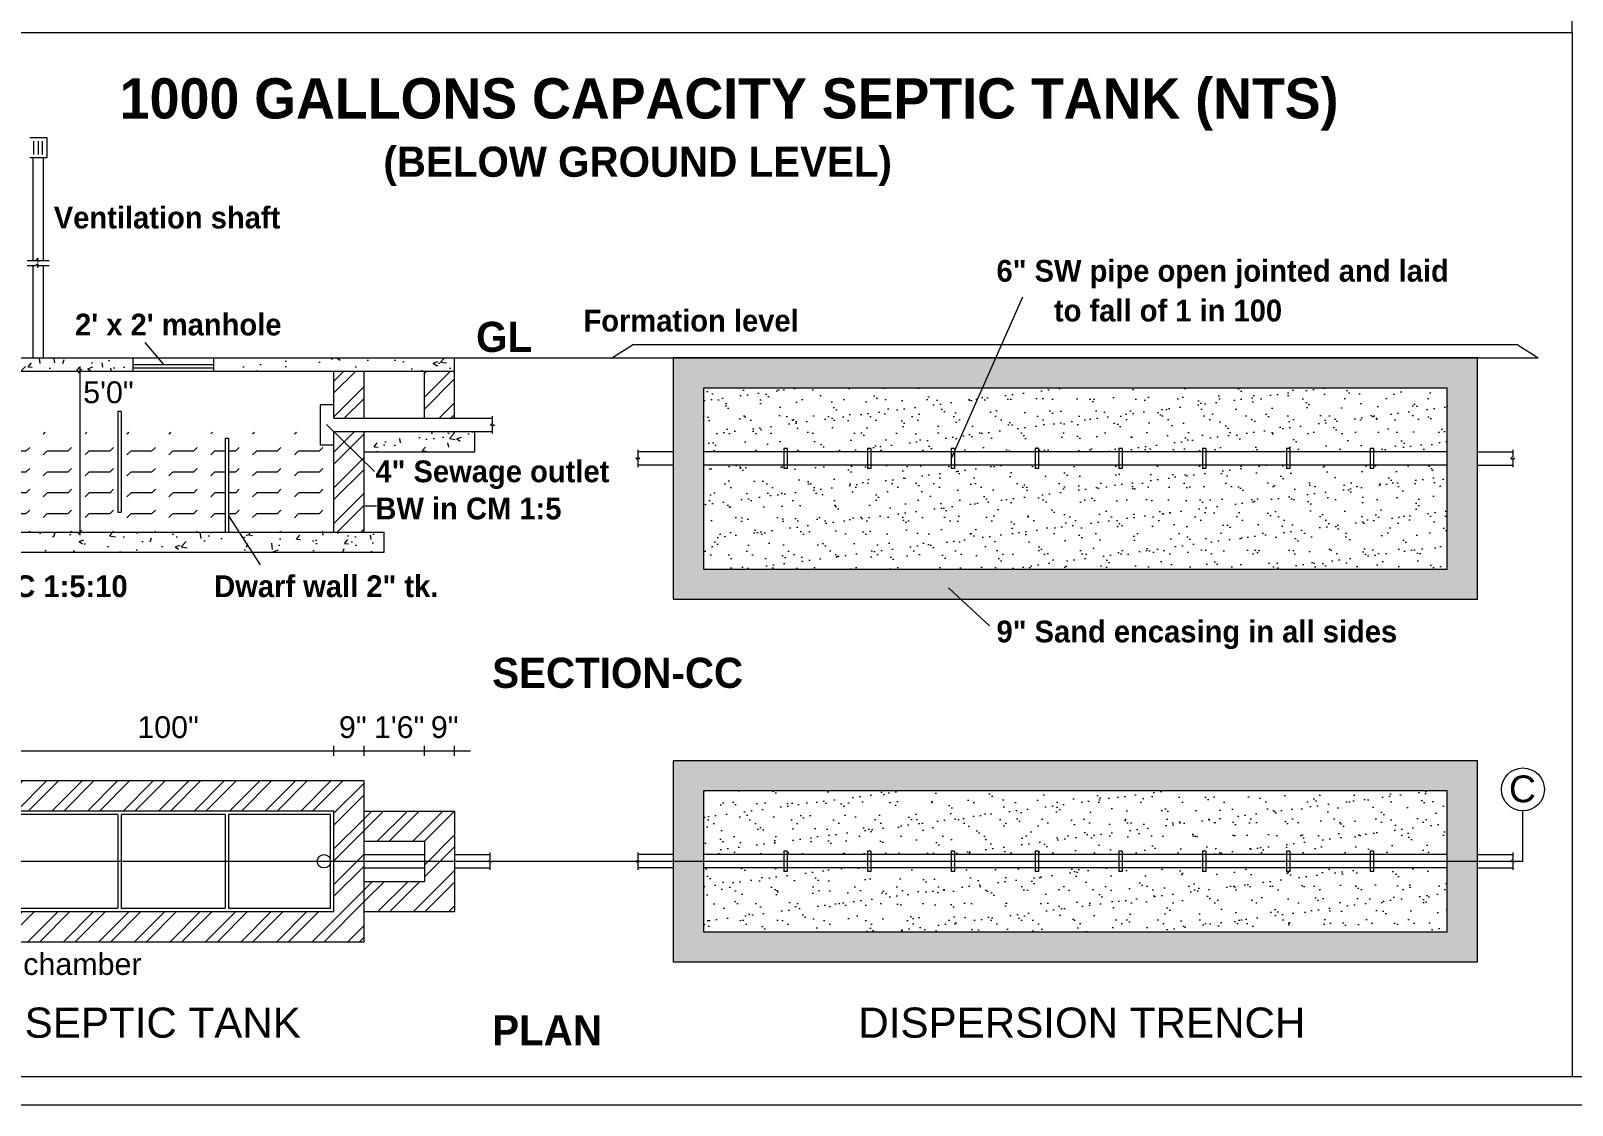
# Model space of a CAD drawing. Header units: metres. Extents: x -1560488.3 to -1560394.4, y 43534.5 to 43593.3.
# Drawn here: x -1560427.99 to -1560410.01, y 43534.54 to 43547.06 of the extents above; entities that cross this region are included whole.
import ezdxf

# ---------------------------------------------------------------- set-up
doc = ezdxf.new("R2010")
doc.units = ezdxf.units.M
doc.header["$LTSCALE"] = 750
doc.header["$MEASUREMENT"] = 0
doc.linetypes.add('ACAD_ISO04W100', pattern=[30, 24, -3, 0, -3])
doc.layers.get('0').update_dxf_attribs({"lineweight": 5})
doc.styles.add('bold', font='GOTHICB.TTF')
doc.styles.add('regular', font='arial.ttf')
pattern_1 = [(45, (-12299.89450281737, -7478.99781489472), (-13.27312876679183, 13.27312876679183), []), (45, (-12291.04575032103, -7478.99781489472), (-13.27312876679183, 13.27312876679183), [])]
pattern_2 = [(37.49999999999996, (-12299.89450281737, -7478.99781489472), (-0.2364901527993908, 7.233696713843187), [0, -5.706395770004931, 0, -6.382153163821303, 0, -6.100587583064482]), (7.499999999999999, (-12299.89450281737, -7478.99781489472), (6.644109411048047, 10.59492261115989), [0, -3.078450349607921, 0, -5.143264608491284, 0, -1.970959065297753]), (327.5, (-12304.5121783418, -7478.99781489472), (11.69113549150923, 0.0212452626089248), [0, -1.877103871712148, 0, -6.757573938163736, 0, -8.8223881970471]), (317.5, (-12304.5121783418, -7478.99781489472), (11.2856237765991, 3.294976402090448), [0, -0.9385519358560735, 0, -4.429965137240666, 0, -5.068180453622797])]
pattern_3 = [(37.49999999999996, (-12299.89450281737, -7478.99781489472), (-0.6306404074650424, 19.28985790358182), [0, -15.21705538667981, 0, -17.01907510352348, 0, -16.26823355483861]), (7.499999999999999, (-12299.89450281737, -7478.99781489472), (17.71762509612812, 28.25312696309305), [0, -8.209200932287791, 0, -13.71537228931009, 0, -5.255890840794012]), (327.5, (-12312.20830421582, -7478.99781489472), (31.17636131069126, 0.0566540336237994), [0, -5.005610324565731, 0, -18.02019716843663, 0, -23.52636852545895]), (317.5, (-12312.20830421582, -7478.99781489472), (30.09499673759759, 8.786603738907866), [0, -2.502805162282863, 0, -11.81324036597511, 0, -13.51514787632746])]

# ---------------------------------------------------------------- blocks, each defined once
blk = doc.blocks.new('A$C7F9E10D6')
h = blk.add_hatch()
h.set_pattern_fill('AR-CONC', color=11, scale=5.005610324565731, style=0)
h.set_pattern_definition([(49.99999999999996, (-12299.89450281737, -7342.15425476076), (35.90324975426233, -3.141127347574201), [3.754207743424294, -41.29628517766727]), (355, (-12299.89450281737, -7342.15425476076), (-6.945351080804973, 37.65180710505902), [3.003366194739437, -33.03702814213384]), (100.4513999999997, (-12296.90256543213, -7342.416015143703), (28.95792533965845, 34.51065689904175), [3.190585531537768, -35.09644194814965]), (46.18419999999995, (-12299.89450281737, -7332.143034111628), (53.42192811800885, -8.285236870372751), [5.631311615136423, -61.94442776650056]), (96.63559999999943, (-12295.44267592732, -7332.833473310923), (46.78557288881129, 48.76054471923235), [4.785878447474868, -52.6446545127985]), (351.1842000000001, (-12299.89450281737, -7332.143034111628), (46.7855348253957, 48.76058126143326), [4.505049292109161, -49.55554221320078]), (20.99999999999998, (-12294.88889249282, -7334.645839273915), (29.87884102890268, -20.1535327597962), [3.754207743424254, -41.29628517766688]), (326, (-12294.88889249282, -7334.645839273915), (12.17941737591807, 36.29818552345828), [3.003366194739435, -33.03702814213381]), (71.45140000000002, (-12292.3989901421, -7336.3253019279), (42.05827064561263, 16.1446198431865), [3.190585531537811, -35.0964419481502]), (37.49999999999996, (-12299.89450281737, -7342.15425476076), (0.6086749732145568, 16.66336911722487), [0, -32.63657931616855, 0, -33.53758917459038, 0, -33.16216840024795]), (7.499999999999999, (-12299.89450281737, -7342.15425476076), (13.1682359269915, 19.74271337127985), [0, -19.12143143984107, 0, -31.88573776748369, 0, -12.63916606952846]), (327.5, (-12311.05701384117, -7342.15425476076), (26.72107097989443, -1.12900898822867), [0, -12.51402581141433, 0, -39.04376053161271, 0, -51.80806685925533]), (317.5, (-12316.06262416573, -7342.15425476076), (29.19202710404188, 5.010865331031188), [0, -16.26823355483862, 0, -25.92906148125047, 0, -36.79123588555811])])
h.paths.add_polyline_path([(-279.1536094121693, 417.2947951419263), (-279.1536094121693, 427.3060157910656), (-459.3555810964899, 427.3060157910587), (-459.3555810964899, 417.2947951419263)])
h.paths.add_polyline_path([(-519.4229049913118, 417.2947951419263), (-519.4229049913118, 427.3060157910656), (-699.6248766756908, 427.3060157910587), (-699.6248766756908, 417.2947951419263)])
h.paths.add_polyline_path([(-632.0491372940304, 357.2274712471335), (-632.0491372940304, 372.244302220839), (-714.641707649367, 372.244302220839), (-714.641707649367, 357.2274712471335)])
h.paths.add_polyline_path([(-331.7125178200949, 282.1433163786496), (-331.7125178200949, 297.1601473523406), (-647.0659682677069, 297.1601473523406), (-647.0659682677069, 282.1433163786496)])
h.paths.add_polyline_path([(-264.1367784384638, 357.2274712471335), (-264.1367784384638, 372.244302220839), (-346.7293487937713, 372.244302220839), (-346.7293487937713, 357.2274712471335)])
h = blk.add_hatch()
h.set_pattern_fill('AR-SAND', color=11, scale=3.754207743424296, style=0)
h.set_pattern_definition(pattern_2)
h.paths.add_polyline_path([(484.8110741404817, 247.1040441067016), (484.8110741404817, 427.3060157910587), (-115.8621648073895, 427.3060157910656), (-115.8621648073895, 247.1040441066943)])
h.paths.add_polyline_path([(462.2858276799376, 269.6292905672381), (462.2858276799376, 404.7807693305149), (-93.33691834684576, 404.7807693305149), (-93.33691834684576, 269.6292905672381)], flags=16)
h = blk.add_hatch()
h.set_pattern_fill('ANSI32', color=11, scale=50.05610324565731, style=0)
h.set_pattern_definition([(45, (-12299.89450281737, -7342.15425476076), (-13.27312876679183, 13.27312876679183), []), (45, (-12291.04575032103, -7342.15425476076), (-13.27312876679183, 13.27312876679183), [])])
h.paths.add_polyline_path([(-609.5238908334868, 417.2947951419335), (-632.0491372940304, 417.2947951419335), (-632.0491372940304, 382.2555228699712), (-609.5238908334868, 382.2555228699712)])
h.paths.add_polyline_path([(-609.5238908334868, 372.244302220839), (-632.0491372940304, 372.244302220839), (-632.0491372940304, 297.1601473523406), (-609.5238908334868, 297.1601473523406)])
h.paths.add_polyline_path([(-677.0996302151177, 417.2947951419263), (-699.6248766756908, 417.2947951419263), (-699.6248766756908, 382.2555228699712), (-677.0996302151177, 382.2555228699712)])
h.paths.add_polyline_path([(-346.7293487937713, 417.2947951419263), (-369.2545952543442, 417.2947951419335), (-369.2545952543442, 382.2555228699712), (-346.7293487937713, 382.2555228699712)])
h.paths.add_polyline_path([(-346.7293487937713, 372.244302220839), (-369.2545952543442, 372.244302220839), (-369.2545952543442, 297.1601473523406), (-346.7293487937713, 297.1601473523406)])
h.paths.add_polyline_path([(-279.1536094121693, 417.2947951419263), (-301.6788558726839, 417.2947951419263), (-301.6788558726839, 382.2555228699712), (-279.1536094121693, 382.2555228699712)])
h = blk.add_hatch()
h.set_pattern_fill('AR-SAND', color=11, scale=10.01122064913146, style=0)
h.set_pattern_definition(pattern_3)
h.paths.add_polyline_path([(-93.33691834684576, 404.7807693305222), (-93.33691834684576, 357.2274712471408), (-33.26959445208195, 357.2274712471408), (-33.26959445208195, 359.7302764094273), (-30.76678928977344, 359.7302764094273), (-30.76678928977344, 357.2274712471408), (29.30053460499039, 357.2274712471408), (29.30053460499039, 359.7302764094273), (31.80333976729889, 359.7302764094273), (31.80333976729889, 357.2274712471408), (91.87066366206273, 357.2274712471335), (91.87066366206273, 359.7302764094202), (94.3734688243421, 359.7302764094129), (94.3734688243421, 357.2274712471408), (154.440792719135, 357.2274712471408), (154.440792719135, 359.7302764094129), (156.9435978814144, 359.7302764094129), (156.9435978814144, 357.2274712471408), (217.0109217762074, 357.2274712471408), (217.0109217762074, 359.7302764094273), (219.5137269384868, 359.7302764094273), (219.5137269384868, 357.2274712471408), (279.5810508332797, 357.2274712471408), (279.5810508332797, 359.7302764094273), (282.0838559955882, 359.7302764094202), (282.0838559955882, 357.2274712471408), (342.1511798903521, 357.2274712471408), (342.1511798903521, 359.7302764094273), (344.6539850526315, 359.7302764094273), (344.6539850526315, 357.2274712471408), (404.7213089473951, 357.2274712471408), (404.7213089473951, 359.7302764093984), (407.2241141097038, 359.7302764093984), (407.2241141097038, 357.2274712471408), (462.2858276799376, 357.2274712471408), (462.2858276799376, 404.7807693305077)])
h.paths.add_polyline_path([(94.3734688243421, 347.2162505980014), (94.3734688243421, 344.7134454357219), (91.87066366206273, 344.7134454357219), (91.87066366206273, 347.2162505980014), (31.80333976729889, 347.2162505980014), (31.80333976726979, 344.7134454357219), (29.3005346050195, 344.7134454357219), (29.3005346050195, 347.2162505980014), (-30.76678928977344, 347.2162505980014), (-30.76678928977344, 344.7134454357219), (-33.26959445208195, 344.7134454357219), (-33.26959445208195, 347.2162505980014), (-93.33691834684576, 347.2162505980014), (-93.33691834684576, 269.6292905672381), (462.2858276799376, 269.6292905672381), (462.2858276799376, 347.2162505979869), (407.2241141097038, 347.2162505979869), (407.2241141097038, 344.7134454357074), (404.7213089473951, 344.7134454357074), (404.7213089473951, 347.2162505979869), (344.6539850526315, 347.2162505979869), (344.6539850526315, 344.7134454357219), (342.1511798903521, 344.7134454357219), (342.1511798903521, 347.2162505979869), (282.0838559955882, 347.2162505979869), (282.0838559955882, 344.7134454357219), (279.5810508332797, 344.7134454357219), (279.5810508332797, 347.2162505979869), (219.5137269384868, 347.2162505980014), (219.5137269384868, 344.7134454357219), (217.0109217762074, 344.7134454357219), (217.0109217762074, 347.2162505980014), (156.9435978814144, 347.2162505980014), (156.9435978814144, 344.7134454357074), (154.440792719135, 344.7134454357219), (154.440792719135, 347.2162505980014)])
h = blk.add_hatch()
h.set_pattern_fill('FLEX', color=11, scale=62.57012905707163, style=0)
h.set_pattern_definition([(0, (-12299.89450281737, -7342.15425476076), (0, 15.64253226426789), [15.64253226426791, -15.64253226426791]), (45, (-12284.2519705531, -7342.15425476076), (9e-16, 15.64253223801923), [3.910633066066973, -14.30061517130135, 3.910633066066973, -22.1218813034353])])
h.paths.add_polyline_path([(-450.5957630285117, 367.2386918962657), (-448.0929578662617, 367.2386918962657), (-448.0929578662326, 297.1601473523406), (-369.2545952543442, 297.1601473523406), (-369.2545952543442, 362.2330815717069), (-379.2658159034909, 362.2330815717069), (-379.2658159034909, 371.9521722682694), (-528.1827230592897, 371.9521722682621), (-528.1827230592897, 312.1769783260534), (-530.6855282215693, 312.1769783260534), (-530.6855282215693, 371.9521722682621), (-599.5126701843693, 371.9521722682475), (-599.5126701843693, 362.2330815717069), (-609.5238908334868, 362.2330815717069), (-609.5238908334868, 297.1601473523406), (-450.5957630285117, 297.1601473523406)])
h = blk.add_hatch()
h.set_pattern_fill('AR-SAND', color=11, scale=3.754207743424296, style=0)
h.set_pattern_definition(pattern_2)
h.paths.add_polyline_path([(484.8110741404817, -23.65865673272493), (484.8110741404817, 126.50965300425), (-115.8621648073895, 126.50965300425), (-115.8621648073895, -23.65865673272493)])
h.paths.add_polyline_path([(-93.33691834684576, -1.133410272166655), (-93.33691834684576, 103.9844065437064), (462.2858276799376, 103.9844065437064), (462.2858276799376, -1.133410272166655)], flags=16)
h = blk.add_hatch()
h.set_pattern_fill('ANSI32', color=11, scale=50.05610324565731, style=0)
h.set_pattern_definition(pattern_1)
h.paths.add_polyline_path([(-346.7293487937713, 111.4928220305592), (-632.0491372940304, 111.4928220305592), (-632.0491372940596, -8.64182575901941), (-346.7293487937713, -8.64182575901941)])
h.paths.add_polyline_path([(-369.2545952543442, 88.96757557000817), (-369.2545952543442, 13.8834207015243), (-609.5238908334868, 13.8834207015243), (-609.5238908334868, 88.96757557000817)], flags=16)
h = blk.add_hatch()
h.set_pattern_fill('AR-SAND', color=11, scale=10.01122064913146, style=0)
h.set_pattern_definition(pattern_3)
h.paths.add_polyline_path([(462.2858276799376, -1.133410272181208), (462.2858276799376, 46.41988781118562), (407.2241141097038, 46.41988781118562), (407.2241141097038, 43.91708264889893), (404.7213089473951, 43.91708264889893), (404.7213089473951, 46.41988781118562), (344.6539850526315, 46.41988781118562), (344.6539850526315, 43.91708264892075), (342.1511798903521, 43.91708264892075), (342.1511798903521, 46.41988781118562), (282.0838559955882, 46.41988781119289), (282.0838559955882, 43.91708264892075), (279.5810508332797, 43.91708264892075), (279.5810508332797, 46.41988781119289), (219.5137269384868, 46.41988781119289), (219.5137269384868, 43.91708264892075), (217.0109217762074, 43.91708264892075), (217.0109217762074, 46.41988781119289), (156.9435978814435, 46.41988781119289), (156.9435978814144, 43.9170826489062), (154.440792719135, 43.9170826489062), (154.440792719135, 46.41988781119289), (94.3734688243421, 46.41988781120017), (94.3734688243421, 43.91708264892075), (91.87066366206273, 43.91708264892075), (91.87066366206273, 46.41988781120017), (31.80333976726979, 46.41988781120017), (31.80333976726979, 43.91708264892075), (29.30053460499039, 43.91708264892075), (29.30053460499039, 46.41988781120017), (-30.76678928977344, 46.41988781120017), (-30.76678928977344, 43.91708264892075), (-33.26959445208195, 43.91708264892075), (-33.26959445208195, 46.41988781120017), (-93.33691834684576, 46.41988781120017), (-93.33691834684576, -1.133410272166655)])
h.paths.add_polyline_path([(217.0109217762074, 56.43110846033231), (217.0109217762074, 58.933913622619), (219.5137269384868, 58.933913622619), (219.5137269384868, 56.43110846033231), (279.5810508332797, 56.43110846033231), (279.5810508332797, 58.933913622619), (282.0838559955882, 58.933913622619), (282.0838559955882, 56.43110846033231), (342.1511798903521, 56.43110846033231), (342.1511798903521, 58.933913622619), (344.6539850526315, 58.933913622619), (344.6539850526315, 56.43110846033231), (404.7213089473951, 56.43110846033231), (404.7213089473951, 58.9339136225826), (407.2241141097038, 58.9339136225826), (407.2241141097038, 56.43110846033231), (462.2858276799376, 56.43110846033231), (462.2858276799376, 103.9844065437064), (-93.33691834684576, 103.9844065437064), (-93.33691834684576, 56.43110846033231), (-33.26959445208195, 56.43110846033231), (-33.26959445208195, 58.933913622619), (-30.76678928977344, 58.933913622619), (-30.76678928977344, 56.43110846033231), (29.30053460499039, 56.43110846033231), (29.30053460499039, 58.933913622619), (31.80333976726979, 58.933913622619), (31.80333976726979, 56.43110846033231), (91.87066366206273, 56.43110846033231), (91.87066366206273, 58.933913622619), (94.3734688243421, 58.933913622619), (94.3734688243421, 56.43110846033231), (154.440792719135, 56.43110846033231), (154.440792719135, 58.933913622619), (156.9435978814144, 58.933913622619), (156.9435978814144, 56.43110846033231)])
h = blk.add_hatch()
h.set_pattern_fill('ANSI32', color=11, scale=50.05610324565731, style=0)
h.set_pattern_definition(pattern_1)
h.paths.add_polyline_path([(-279.1536094121693, 88.96757557000817), (-346.7293487937713, 88.96757557001548), (-346.7293487937713, 66.44232910946447), (-301.6788558726839, 66.44232910946447), (-301.6788558726839, 36.40866716207529), (-346.7293487937713, 36.40866716207529), (-346.7293487937713, 13.8834207015243), (-279.1536094121693, 13.8834207015243)])
h.paths.add_polyline_path([(-677.0996302151177, 66.44232910946447), (-632.0491372940596, 66.44232910946447), (-632.0491372940304, 88.96757557000817), (-699.6248766756908, 88.96757557001548), (-699.6248766756908, 13.8834207015243), (-632.0491372940596, 13.8834207015243), (-632.0491372940596, 36.40866716207529), (-677.0996302151177, 36.40866716207529)])
for p, q in [((-596.3450919290477, 591.7845825921177), (-583.831066117651, 591.7845825921177)), ((-593.3995439839491, 579.1358665297012), (-593.3995439839491, 589.0568673618108)), ((-590.0880790233786, 579.1358665297012), (-590.0880790233786, 589.0568673618108)), ((-587.0050003496873, 579.1358665297012), (-587.0050003496873, 589.0568673618108)), ((-583.831066117651, 591.7845825921177), (-583.831066117651, 576.7677516184265)), ((-583.831066117651, 576.7677516184265), (-596.3450919290477, 576.7677516184265)), ((-593.8422867667978, 500.0980936743069), (-593.8422867667978, 576.7677516184265)), ((-586.3338712799595, 500.0980936743069), (-586.3338712799595, 576.7677516184265)), ((-598.4171726807837, 500.0980936743069), (-591.8376318736409, 500.0980936743069)), ((-598.4171726807837, 496.4013714787943), (-591.8376318736409, 496.4013714787943)), ((-593.8422867667978, 427.3060157910732), (-593.8422867667978, 496.4013714787943)), ((-589.4609591065382, 500.0980936743069), (-582.0357780881168, 500.0980936743069)), ((-589.4609591065382, 496.4013714787943), (-582.0357780881168, 496.4013714787943)), ((-586.3338712799595, 427.3060157910732), (-586.3338712799595, 496.4013714787943)), ((145.0507032422174, 472.6303803590781), (91.87066366206273, 352.2218609225747)), ((-510.5405970021672, 438.6943376215131), (-496.5840507130486, 422.3004054664998)), ((-699.6248766756908, 427.3060157910732), (-279.1536094121402, 427.3060157910732)), ((-279.1536094121402, 427.3060157910732), (530.1557454718277, 427.3060157910732)), ((-279.1536094121402, 417.2947951419406), (-279.1536094121402, 427.3060157910732)), ((-145.6255404266411, 437.3172364402051), (-161.2068361387646, 427.3060157910732)), ((-145.6255404266703, 437.3172364402051), (514.5744497597332, 437.3172364402051)), ((484.8110741404817, 427.3060157910732), (-115.8621648074186, 427.3060157910732)), ((-115.8621648074186, 427.3060157910732), (-115.8621648074186, 247.1040441067016)), ((484.8110741404817, 247.1040441067016), (484.8110741404817, 427.3060157910732)), ((514.5744497597332, 437.3172364402051), (530.1557454718277, 427.3060157910732)), ((-699.6248766756908, 417.2947951419406), (-279.1536094121402, 417.2947951419406)), ((-557.8051954943512, 418.7695758689878), (-560.3744536651066, 415.8189338040902)), ((-559.1306453694706, 420.7881194065048), (-559.1306453694706, 294.9283987192466)), ((-369.2545952543442, 382.2555228699712), (-369.2545952543442, 417.2947951419335)), ((-369.2545952543442, 417.2947951419335), (-346.7293487937713, 417.2947951419406)), ((-346.7293487937713, 382.2555228699712), (-346.7293487937713, 417.2947951419406)), ((-301.6788558727421, 417.2947951419406), (-279.1536094121402, 417.2947951419406)), ((-301.6788558727421, 382.113929276944), (-301.6788558727421, 417.2947951419406)), ((-279.1536094121693, 382.2555228699712), (-279.1536094121693, 417.2947951419406)), ((462.2858276799376, 404.7807693305222), (-93.33691834684576, 404.7807693305222)), ((-93.33691834684576, 404.7807693305222), (-93.33691834684576, 269.6292905672525)), ((462.2858276799376, 269.6292905672525), (462.2858276799376, 404.7807693305222)), ((-379.2658159034909, 362.2330815717214), (-379.2658159034909, 392.2667435191107)), ((-369.2545952543442, 392.2667435191107), (-379.2658159034909, 392.2667435191107)), ((-369.2545952543442, 382.2555228699712), (-369.2545952543442, 392.2667435191107)), ((-530.6855282215693, 387.2611331945445), (-530.6855282215693, 312.1769783260534)), ((-528.1827230593188, 387.2611331945445), (-530.6855282215693, 387.2611331945445)), ((-528.1827230593188, 387.2611331945445), (-528.1827230593188, 312.1769783260534)), ((-369.2545952543442, 382.2555228699712), (-251.0058732848555, 382.2555228699712)), ((-251.0058732848555, 383.7568380204684), (-251.0058732848555, 378.3361407596167)), ((-374.7793670986721, 377.6035827013984), (-339.0749516426585, 342.3874831663779)), ((-369.2545952543442, 297.1601473523697), (-369.2545952543442, 372.2443022208536)), ((-369.2545952543442, 372.2443022208536), (-251.0058732848555, 372.2443022208536)), ((-346.7293487937713, 297.1601473523697), (-346.7293487937713, 372.2443022208536)), ((-346.7293487937713, 372.2443022208536), (-264.1367784384638, 372.2443022208536)), ((-264.1367784384638, 357.2274712471481), (-264.1367784384638, 372.2443022208536)), ((-251.0058732848555, 376.3403970657892), (-251.0058732848555, 370.809457937823)), ((-450.5957630285117, 367.2386918962802), (-450.5957630285117, 297.1601473523697)), ((-450.5957630285117, 367.2386918962802), (-448.0929578662617, 367.2386918962802)), ((-448.0929578662617, 367.2386918962802), (-448.0929578662617, 297.1601473523697)), ((-369.2545952543442, 362.2330815717214), (-379.2658159034909, 362.2330815717214)), ((-346.7293487937713, 357.2274712471481), (-264.1367784384638, 357.2274712471481)), ((-142.282980181335, 358.728786397638), (-142.282980181335, 353.3080891367936)), ((-115.8621648074186, 357.2274712471481), (-142.282980181335, 357.2274712471481)), ((462.2858276799376, 357.2274712471481), (-93.33691834684576, 357.2274712471481)), ((-33.26959445208195, 359.7302764094347), (-33.26959445208195, 344.7134454357364)), ((-30.76678928977344, 359.7302764094347), (-33.26959445208195, 359.7302764094347)), ((-30.76678928977344, 359.7302764094347), (-30.76678928977344, 344.7134454357364)), ((29.30053460499039, 359.7302764094347), (29.30053460499039, 344.7134454357364)), ((31.80333976726979, 359.7302764094347), (29.30053460499039, 359.7302764094347)), ((31.80333976726979, 359.7302764094347), (31.80333976726979, 344.7134454357364)), ((91.87066366206273, 359.7302764094202), (91.87066366206273, 344.7134454357219)), ((94.3734688243421, 359.7302764094202), (91.87066366206273, 359.7302764094202)), ((94.3734688243421, 359.7302764094202), (94.3734688243421, 344.7134454357219)), ((154.440792719135, 359.7302764094202), (154.440792719135, 344.7134454357219)), ((156.9435978814144, 359.7302764094202), (154.440792719135, 359.7302764094202)), ((156.9435978814144, 359.7302764094202), (156.9435978814144, 344.7134454357219)), ((217.0109217761783, 359.7302764094347), (217.0109217761783, 344.7134454357364)), ((219.5137269384868, 359.7302764094347), (217.0109217761783, 359.7302764094347)), ((219.5137269384868, 359.7302764094347), (219.5137269384868, 344.7134454357364)), ((279.5810508332797, 359.7302764094347), (279.5810508332797, 344.7134454357364)), ((282.0838559955882, 359.7302764094347), (279.5810508332797, 359.7302764094347)), ((282.0838559955882, 359.7302764094347), (282.0838559955882, 344.7134454357364)), ((342.1511798903521, 359.7302764094347), (342.1511798903521, 344.7134454357364)), ((344.6539850526315, 359.7302764094347), (342.1511798903521, 359.7302764094347)), ((344.6539850526315, 359.7302764094347), (344.6539850526315, 344.7134454357364)), ((404.7213089473951, 359.7302764094129), (404.7213089473951, 344.7134454357219)), ((407.2241141097038, 359.7302764094129), (404.7213089473951, 359.7302764094129)), ((407.2241141097038, 359.7302764094129), (407.2241141097038, 344.7134454357219)), ((484.8110741404817, 357.2274712471481), (511.2318895143978, 357.2274712471481)), ((511.2318895143978, 358.728786397638), (511.2318895143978, 353.3080891367936)), ((-142.282980181335, 351.3123454429587), (-142.282980181335, 345.7814063150072)), ((-115.8621648074186, 347.2162505980159), (-142.282980181335, 347.2162505980159)), ((462.2858276799376, 347.2162505979869), (-93.33691834684576, 347.2162505980159)), ((484.8110741404817, 347.2162505980159), (511.2318895143978, 347.2162505980159)), ((511.2318895143978, 351.3123454429587), (511.2318895143978, 345.7814063150072)), ((-30.76678928977344, 344.7134454357364), (-33.26959445208195, 344.7134454357364)), ((31.80333976726979, 344.7134454357364), (29.30053460499039, 344.7134454357364)), ((94.3734688243421, 344.7134454357219), (91.87066366206273, 344.7134454357219)), ((156.9435978814144, 344.7134454357219), (154.440792719135, 344.7134454357219)), ((219.5137269384868, 344.7134454357364), (217.0109217761783, 344.7134454357364)), ((282.0838559955882, 344.7134454357364), (279.5810508332797, 344.7134454357364)), ((344.6539850526315, 344.7134454357364), (342.1511798903521, 344.7134454357364)), ((407.2241141097038, 344.7134454357219), (404.7213089473951, 344.7134454357219)), ((-530.6855282215693, 312.1769783260534), (-528.1827230593188, 312.1769783260534)), ((-345.8477520432499, 316.7694574122216), (-337.6087887306931, 316.7926225842602)), ((-448.0929578662617, 309.3091197942922), (-424.3835948527267, 272.8971585264444)), ((-647.0659682677069, 297.1601473523697), (-331.7125178200949, 297.1601473523697)), ((-557.8051954943512, 298.682348663584), (-560.3744536651066, 295.7317065986863)), ((-331.7125178200949, 282.1433163786642), (-331.7125178200949, 297.1601473523697)), ((-647.0659682677069, 282.1433163786642), (-331.7125178200949, 282.1433163786642)), ((-93.33691834684576, 269.6292905672525), (462.2858276799376, 269.6292905672525)), ((89.78916401360766, 255.7171194627226), (120.3032259392203, 227.3498981164739)), ((-115.8621648074186, 247.1040441067016), (484.8110741404817, 247.1040441067016)), ((-708.4331702300694, 133.9240665314355), (-267.3939561897132, 133.9240665314355)), ((-369.2545952543442, 130.1044337031999), (-369.2545952543442, 137.7436993596566)), ((-346.7293487937713, 130.1044337031999), (-346.7293487937713, 137.7436993596566)), ((-301.6788558727421, 130.1044337031999), (-301.6788558727421, 137.7436993596566)), ((-279.1536094121402, 130.1044337031999), (-279.1536094121402, 137.7436993596566)), ((484.8110741404817, 126.5096530042574), (-115.8621648074186, 126.5096530042574)), ((-115.8621648074186, 126.5096530042574), (-115.8621648074186, -23.65865673271037)), ((484.8110741404817, -23.65865673271037), (484.8110741404817, 126.5096530042574)), ((-346.7293487937713, 111.4928220305664), (-632.0491372940304, 111.4928220305664)), ((-346.7293487937713, -8.64182575901941), (-346.7293487937713, 111.4928220305664)), ((462.2858276799376, 103.9844065437137), (-93.33691834684576, 103.9844065437137)), ((-93.33691834684576, 103.9844065437137), (-93.33691834684576, -1.133410272159379)), ((462.2858276799376, -1.133410272166655), (462.2858276799376, 103.9844065437137)), ((-369.2545952543442, 88.96757557002272), (-609.5238908334868, 88.96757557002272)), ((-530.6855282215693, 86.46477040774334), (-607.0210856712365, 86.46477040774334)), ((-530.6855282215693, 86.46477040774334), (-530.6855282215693, 16.38622586381825)), ((-528.1827230593188, 86.46477040774334), (-528.1827230593188, 16.38622586381825)), ((-450.5957630285117, 86.46477040774334), (-528.1827230593188, 86.46477040774334)), ((-450.5957630285117, 86.46477040774334), (-450.5957630285117, 16.38622586381825)), ((-371.7574004166527, 86.46477040774334), (-448.0929578662617, 86.46477040774334)), ((-448.0929578662617, 86.46477040774334), (-448.0929578662617, 16.38622586381825)), ((-371.7574004166527, 16.38622586381825), (-371.7574004166527, 86.46477040774334)), ((-369.2545952543442, 13.88342070153157), (-369.2545952543442, 88.96757557002272)), ((-346.7293487937713, 88.96757557002272), (-279.1536094121402, 88.96757557002272)), ((-279.1536094121402, 88.96757557002272), (-279.1536094121402, 13.88342070153157)), ((-346.7293487937713, 66.44232910946447), (-301.6788558727421, 66.44232910946447)), ((-301.6788558727421, 66.44232910946447), (-301.6788558727421, 36.40866716208257)), ((-252.7327940382238, 57.93242361083684), (-252.7327940382238, 52.51172634999239)), ((-142.282980181335, 57.93242361083684), (-142.282980181335, 52.51172634999239)), ((-33.26959445208195, 58.93391362262629), (-33.26959445208195, 43.91708264892075)), ((-30.76678928977344, 58.93391362262629), (-33.26959445208195, 58.93391362262629)), ((-30.76678928977344, 58.93391362262629), (-30.76678928977344, 43.91708264892075)), ((31.80333976726979, 58.93391362262629), (29.30053460499039, 58.93391362262629)), ((29.30053460499039, 58.93391362262629), (29.30053460499039, 43.91708264892075)), ((31.80333976726979, 58.93391362262629), (31.80333976726979, 43.91708264892075)), ((94.3734688243421, 58.93391362262629), (91.87066366206273, 58.93391362262629)), ((91.87066366206273, 58.93391362262629), (91.87066366206273, 43.91708264892075)), ((94.3734688243421, 58.93391362262629), (94.3734688243421, 43.91708264892075)), ((156.9435978814144, 58.93391362262629), (154.440792719135, 58.93391362262629)), ((154.440792719135, 58.93391362262629), (154.440792719135, 43.91708264892075)), ((156.9435978814144, 58.93391362262629), (156.9435978814144, 43.91708264892075)), ((219.5137269384868, 58.93391362262629), (217.0109217761783, 58.93391362262629)), ((217.0109217761783, 58.93391362262629), (217.0109217761783, 43.91708264892075)), ((219.5137269384868, 58.93391362262629), (219.5137269384868, 43.91708264892075)), ((282.0838559955882, 58.93391362262629), (279.5810508332797, 58.93391362262629)), ((279.5810508332797, 58.93391362262629), (279.5810508332797, 43.91708264892075)), ((282.0838559955882, 58.93391362262629), (282.0838559955882, 43.91708264892075)), ((344.6539850526315, 58.93391362262629), (342.1511798903521, 58.93391362262629)), ((342.1511798903521, 58.93391362262629), (342.1511798903521, 43.91708264892075)), ((344.6539850526315, 58.93391362262629), (344.6539850526315, 43.91708264892075)), ((407.2241141097038, 58.93391362261173), (404.7213089473951, 58.93391362261173)), ((404.7213089473951, 58.93391362261173), (404.7213089473951, 43.9170826489062)), ((407.2241141097038, 58.93391362261173), (407.2241141097038, 43.9170826489062)), ((511.2318895143978, 57.93242361083684), (511.2318895143978, 52.51172634999239)), ((-346.7293487937713, 56.4311084603396), (-301.6788558727421, 56.4311084603396)), ((-346.7293487937713, 46.41988781121471), (-301.6788558727421, 46.41988781121471)), ((-279.1536094121402, 56.4311084603396), (-252.7327940382238, 56.4311084603396)), ((-279.1536094121402, 46.41988781121471), (-252.7327940382238, 46.41988781121471)), ((-252.7327940382238, 50.51598265615029), (-252.7327940382238, 44.98504352819145)), ((-115.8621648074186, 56.4311084603396), (-142.282980181335, 56.4311084603396)), ((-142.282980181335, 50.51598265615029), (-142.282980181335, 44.98504352819145)), ((-115.8621648074186, 46.41988781121471), (-142.282980181335, 46.41988781121471)), ((462.2858276799376, 56.43110846034687), (-93.33691834684576, 56.4311084603396)), ((462.2858276799376, 46.41988781118562), (-93.33691834684576, 46.41988781121471)), ((484.8110741404817, 56.4311084603396), (511.2318895143978, 56.4311084603396)), ((484.8110741404817, 46.41988781121471), (511.2318895143978, 46.41988781121471)), ((511.2318895143978, 50.51598265615029), (511.2318895143978, 44.98504352819145)), ((-346.7293487937713, 36.40866716208257), (-301.6788558727421, 36.40866716208257)), ((-30.76678928977344, 43.91708264892075), (-33.26959445208195, 43.91708264892075)), ((31.80333976726979, 43.91708264892075), (29.30053460499039, 43.91708264892075)), ((94.3734688243421, 43.91708264892075), (91.87066366206273, 43.91708264892075)), ((156.9435978814144, 43.91708264892075), (154.440792719135, 43.91708264892075)), ((219.5137269384868, 43.91708264892075), (217.0109217761783, 43.91708264892075)), ((282.0838559955882, 43.91708264892075), (279.5810508332797, 43.91708264892075)), ((344.6539850526315, 43.91708264892075), (342.1511798903521, 43.91708264892075)), ((407.2241141097038, 43.9170826489062), (404.7213089473951, 43.9170826489062)), ((-609.5238908334868, 13.88342070153157), (-369.2545952543442, 13.88342070153157)), ((-607.0210856712365, 16.38622586381825), (-530.6855282215693, 16.38622586381825)), ((-528.1827230593188, 16.38622586381825), (-450.5957630285117, 16.38622586381825)), ((-448.0929578662617, 16.38622586381825), (-371.7574004166527, 16.38622586381825)), ((-346.7293487937713, 13.88342070153157), (-279.1536094121402, 13.88342070153157)), ((-632.0491372940596, -8.64182575901941), (-346.7293487937713, -8.64182575901941)), ((-93.33691834684576, -1.133410272159379), (462.2858276799376, -1.133410272166655)), ((-115.8621648074186, -23.65865673271037), (484.8110741404817, -23.65865673271037))]:
    blk.add_line(p, q)
at = {"color": 3}
for p, q in [((-519.4229049913118, 427.3060157910732), (-519.4229049913118, 417.2947951419406)), ((-459.3555810964899, 427.3060157910732), (-459.3555810964899, 417.2947951419406)), ((-519.4229049913118, 422.3004054664998), (-459.3555810964899, 422.3004054664998)), ((-519.4229049913118, 419.7976003042202), (-459.3555810964899, 419.7976003042202))]:
    blk.add_line(p, q, dxfattribs=at)
at = {"linetype": 'ACAD_ISO04W100'}
for p, q in [((518.8982531939109, 51.42549813578079), (518.8982531939109, 89.03493167732084)), ((-782.3312347775209, 51.42549813578079), (518.8982531939109, 51.42549813578079))]:
    blk.add_line(p, q, dxfattribs=at)
blk.add_lwpolyline([(-776.9705757338379, 670.2997156476122), (555.6530978093797, 670.2997156476122), (555.6530978093797, -109.3990717540728), (-776.9705757338379, -109.3990717540728)], close=True)
for centre, radius in [((518.8982531939109, 105.060901537101), 16.02596985978459), ((-376.7630107412115, 51.42549813578079), 5.005610324565731)]:
    blk.add_circle(centre, radius)
for points in [[(-591.8376318736409, 500.0980936743069), (-590.4426552481599, 501.6355178326556), (-590.8355813925155, 498.9795361925644), (-589.4609591065091, 500.0980936743069)], [(-591.8376318736409, 496.4013714787943), (-590.5037524951331, 497.6373442458789), (-590.8190578305802, 494.8361887673745), (-589.4609591065091, 496.4013714787943)], [(-251.0058732848555, 378.3361407596167), (-252.4072443809127, 376.9818811922378), (-251.0058732848555, 377.2831479791421), (-249.4809502275312, 377.3382590767068), (-251.0058732848555, 376.3403970657892)], [(-142.2829801813641, 353.3080891367936), (-140.8816090853361, 351.9538295694001), (-142.2829801813641, 352.255096356319), (-143.8079032386886, 352.3102074538765), (-142.2829801813641, 351.3123454429587)], [(511.2318895143978, 353.3080891367936), (509.83051841837, 351.9538295694001), (511.2318895143978, 352.255096356319), (512.7568125717517, 352.3102074538765), (511.2318895143978, 351.3123454429587)], [(-252.7327940382238, 52.51172634998511), (-254.1341651342809, 51.15746678259893), (-252.7327940382238, 51.45873356950324), (-251.2078709809284, 51.51384466706804), (-252.7327940382238, 50.51598265615029)], [(-142.2829801813641, 52.51172634998511), (-140.8816090853361, 51.15746678259893), (-142.2829801813641, 51.45873356950324), (-143.8079032386886, 51.51384466706804), (-142.2829801813641, 50.51598265615029)], [(511.2318895143978, 52.51172634998511), (509.8305184183408, 51.15746678259893), (511.2318895143978, 51.45873356950324), (512.7568125717517, 51.51384466706804), (511.2318895143978, 50.51598265615029)]]:
    blk.add_spline(points, degree=3)
for s, height, style, p in [('1000 GALLONS CAPACITY SEPTIC TANK (NTS)', 30.03366194739438, 'bold', (-529.3164869755564, 606.0346657127373)), ('(BELOW GROUND LEVEL)', 22.52524646054579, 'bold', (-332.3322238357369, 562.5130362021173)), ('Ventilation shaft', 16.26823355483862, 'bold', (-578.5682679733436, 523.9385466128659)), ('6" SW pipe open jointed and laid', 16.26823355483862, 'bold', (125.6445620672311, 484.2054026377518)), ("2' x 2' manhole", 16.26823355483862, 'bold', (-562.6885138005308, 444.0647532598887)), ('Formation level', 16.26823355483862, 'bold', (-182.8956608157314, 446.9823070270431)), ('to fall of 1 in 100', 16.26823355483862, 'bold', (168.5263152529951, 454.5068259292456)), ('GL', 22.52524646054579, 'bold', (-263.0929859467433, 431.7217559187191)), ('5\'0"', 16.26823355483862, 'regular', (-556.5767193161008, 393.5050671202844)), ('4" Sewage outlet ', 16.26823355483862, 'bold', (-338.3067892124527, 334.442868783779)), ('BW in CM 1:5', 16.26823355483862, 'bold', (-338.3067892124527, 306.7101933507583)), ('PCC 1:5:10', 16.26823355483862, 'bold', (-638.2624272551037, 248.6782961470308)), ('Dwarf wall 2" tk.', 16.26823355483862, 'bold', (-458.7327107668679, 248.6782961470308)), ('9" Sand encasing in all sides', 16.26823355483862, 'bold', (125.6445620672311, 214.871045969041)), ('SECTION-CC', 22.52524646054579, 'bold', (-251.0725280765328, 180.8917641836742)), ('100"', 16.26823355483862, 'regular', (-516.1898207263146, 143.4824534562285)), ('9"', 16.26823355483862, 'regular', (-365.5485344054178, 143.4824534561411)), ('1\'6"', 16.26823355483862, 'regular', (-339.4061457309581, 143.4824534561411)), ('9"', 16.26823355483862, 'regular', (-296.9247398137813, 143.4824534561411)), ('C', 20.02244129826292, 'regular', (508.4228369208283, 95.49645563743981)), ('Inspection chamber', 16.26823355483862, 'regular', (-711.3050236924901, -33.43853025958379)), ('SEPTIC TANK', 22.52524646054579, 'regular', (-600.3051244772795, -80.3103072580052)), ('DISPERSION TRENCH', 22.52524646054579, 'regular', (22.4215486345056, -80.3103072580052)), ('PLAN', 22.52524646054579, 'bold', (-251.0725280765328, -85.99403878101293))]:
    blk.add_text(s, height=height, dxfattribs=dict(style=style)).set_placement(p)
blk = doc.blocks.new('A$C04B35B9B')
at = {"color": 2, "lineweight": -3, "xscale": 0.4478975999954855, "yscale": 0.4478975999954855, "zscale": 0.4478975999954855}
blk.add_blockref('A$C7F9E10D6', (-188.0326262407907, -178.1967146516199), dxfattribs=at)
blk = doc.blocks.new('FVXV')
at = {"color": 2}
blk.add_lwpolyline([(316681.5537733149, -10153.32988073869), (315670.4715330883, -10153.32988073871), (315670.4715330883, -11096.47377594781), (316681.5537733149, -11096.47377594779)], close=True, dxfattribs=at)

msp = doc.modelspace()

# ---------------------------------------------------------------- linework, layer by layer
for points in [[(-1560488.299720794, 43588.20906539989), (-1560394.417789897, 43588.20906539989), (-1560394.417789897, 43534.53718663458), (-1560488.299720794, 43534.53718663458)], [(-1560487.967735158, 43587.87707976426), (-1560394.749775533, 43587.87707976426), (-1560394.749775533, 43534.86917227022), (-1560487.967735158, 43534.86917227022)]]:
    msp.add_lwpolyline(points, close=True)

# ---------------------------------------------------------------- block references
at = {"xscale": 0.0185683531887998, "yscale": 0.0185683531887998, "zscale": 0.0185683531887998}
msp.add_blockref('FVXV', (-1566290.266119486, 43753.08879855801), dxfattribs=at)
at = {"color": 150, "linetype": 'Continuous', "xscale": 0.034866846727933, "yscale": 0.034866846727933, "zscale": 0.034866846727933}
msp.add_blockref('A$C04B35B9B', (-1560412.132586359, 43542.79079071159), dxfattribs=at)

doc.saveas('drawing.dxf')
